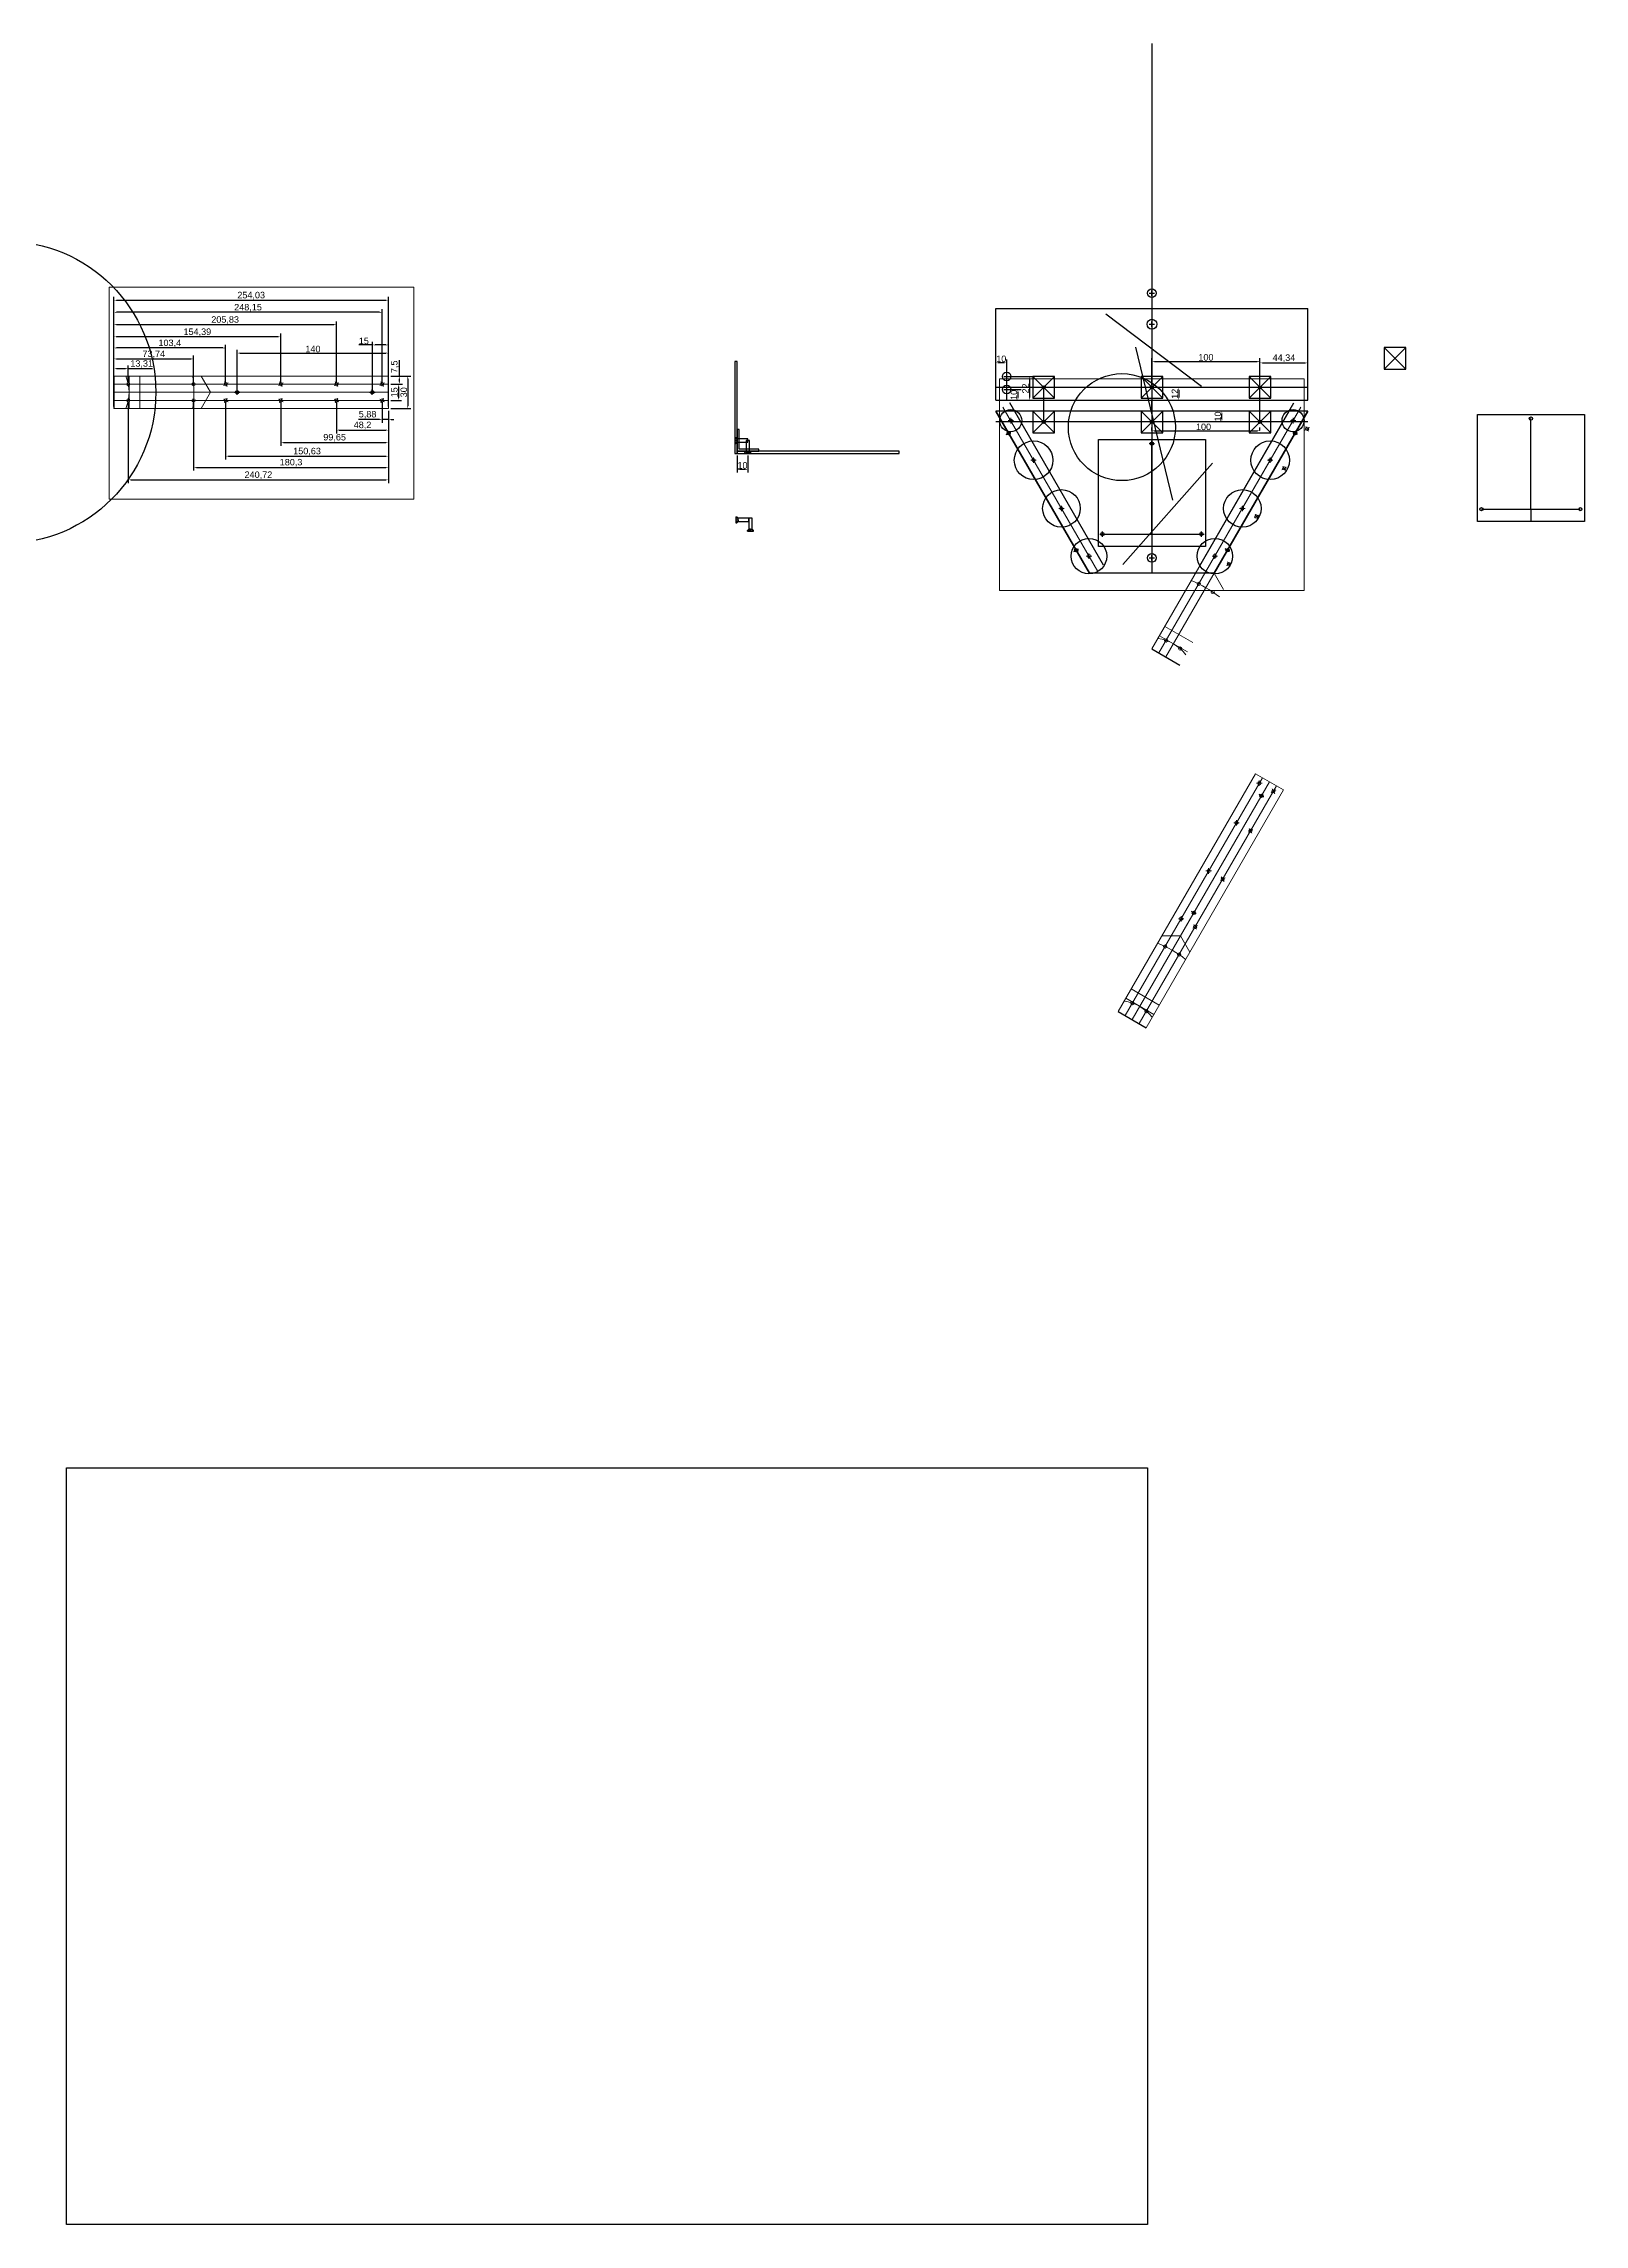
# Model space of a CAD drawing. Header units: millimetres. Extents: x 1388 to 8110, y -1425 to 5021.
# Drawn here: x 5491 to 6916, y -1223 to 794 of the extents above; entities that cross this region are included whole.
import ezdxf

# ---------------------------------------------------------------- set-up
doc = ezdxf.new("R2010")
doc.units = ezdxf.units.MM
doc.styles.get("Standard").update_dxf_attribs({"font": 'arial.ttf'})
doc.dimstyles.new('ISO-25', dxfattribs={"dimtxt": 6, "dimasz": 2.5, "dimexe": 3, "dimexo": 2, "dimtad": 1, "dimtxsty": 'Standard', "dimcen": 2.5, "dimadec": 0, "dimazin": 0, "dimtfac": 1, "dimtmove": 0, "dimatfit": 3, "dimfxl": 1, "dimarcsym": 0})

# ---------------------------------------------------------------- blocks, each defined once
blk = doc.blocks.new('*D25')
at = {"color": 0, "lineweight": -2, "transparency": 16777216}
for p, q in [((5555.7, 458.6), (5555.7, 559.8)), ((5558.2, 556.8), (5807.3, 556.8)), ((5809.8, 458.6), (5809.8, 559.8))]:
    blk.add_line(p, q, dxfattribs=at)
at = {"color": 0, "transparency": 16777216}
for points in [[(5558.2, 557.2), (5558.2, 556.4), (5555.7, 556.8)], [(5807.3, 557.2), (5807.3, 556.4), (5809.8, 556.8)]]:
    blk.add_solid(points, dxfattribs=at)
at = {"layer": 'Defpoints', "color": 0, "transparency": 16777216}
for p in [(5809.8, 556.8), (5555.7, 456.6), (5809.8, 456.6)]:
    blk.add_point(p, dxfattribs=at)
at = {"color": 0, "transparency": 16777216, "insert": (5682.7, 561), "char_height": 6, "attachment_point": 5}
blk.add_mtext('254,03', dxfattribs=at)
blk = doc.blocks.new('*D26')
at = {"color": 0, "lineweight": -2, "transparency": 16777216}
for p, q in [((5555.7, 488.6), (5555.7, 496.5)), ((5558.2, 493.5), (5566.5, 493.5)), ((5569, 481.1), (5569, 496.5)), ((5569, 493.5), (5591.3, 493.5))]:
    blk.add_line(p, q, dxfattribs=at)
at = {"color": 0, "transparency": 16777216}
for points in [[(5558.2, 493.9), (5558.2, 493.1), (5555.7, 493.5)], [(5566.5, 493.9), (5566.5, 493.1), (5569, 493.5)]]:
    blk.add_solid(points, dxfattribs=at)
at = {"layer": 'Defpoints', "color": 0, "transparency": 16777216}
for p in [(5555.7, 486.6), (5569, 493.5), (5569, 479.1)]:
    blk.add_point(p, dxfattribs=at)
at = {"color": 0, "transparency": 16777216, "insert": (5581.4, 497.7), "char_height": 6, "attachment_point": 5}
blk.add_mtext('13,31', dxfattribs=at)
blk = doc.blocks.new('*D27')
at = {"color": 0, "lineweight": -2, "transparency": 16777216}
for p, q in [((5555.7, 488.6), (5555.7, 505.5)), ((5629.5, 481.1), (5629.5, 505.5)), ((5558.2, 502.5), (5627, 502.5))]:
    blk.add_line(p, q, dxfattribs=at)
at = {"color": 0, "transparency": 16777216}
for points in [[(5558.2, 502.9), (5558.2, 502), (5555.7, 502.5)], [(5627, 502.9), (5627, 502), (5629.5, 502.5)]]:
    blk.add_solid(points, dxfattribs=at)
at = {"layer": 'Defpoints', "color": 0, "transparency": 16777216}
for p in [(5555.7, 486.6), (5629.5, 502.5), (5629.5, 479.1)]:
    blk.add_point(p, dxfattribs=at)
at = {"color": 0, "transparency": 16777216, "insert": (5592.6, 506.7), "char_height": 6, "attachment_point": 5}
blk.add_mtext('73,74', dxfattribs=at)
blk = doc.blocks.new('*D28')
at = {"color": 0, "lineweight": -2, "transparency": 16777216}
for p, q in [((5555.7, 488.6), (5555.7, 515.6)), ((5656.6, 512.6), (5558.2, 512.6)), ((5659.1, 481.1), (5659.1, 515.6))]:
    blk.add_line(p, q, dxfattribs=at)
at = {"color": 0, "transparency": 16777216}
for points in [[(5558.2, 513), (5558.2, 512.2), (5555.7, 512.6)], [(5656.6, 513), (5656.6, 512.2), (5659.1, 512.6)]]:
    blk.add_solid(points, dxfattribs=at)
at = {"layer": 'Defpoints', "color": 0, "transparency": 16777216}
for p in [(5555.7, 512.6), (5555.7, 486.6), (5659.1, 479.1)]:
    blk.add_point(p, dxfattribs=at)
at = {"color": 0, "transparency": 16777216, "insert": (5607.4, 516.8), "char_height": 6, "attachment_point": 5}
blk.add_mtext('103,4', dxfattribs=at)
blk = doc.blocks.new('*D29')
at = {"color": 0, "lineweight": -2, "transparency": 16777216}
for p, q in [((5555.7, 488.6), (5555.7, 525.9)), ((5710.1, 481.1), (5710.1, 525.9)), ((5707.6, 522.9), (5558.2, 522.9))]:
    blk.add_line(p, q, dxfattribs=at)
at = {"color": 0, "transparency": 16777216}
for points in [[(5558.2, 523.3), (5558.2, 522.5), (5555.7, 522.9)], [(5707.6, 523.3), (5707.6, 522.5), (5710.1, 522.9)]]:
    blk.add_solid(points, dxfattribs=at)
at = {"layer": 'Defpoints', "color": 0, "transparency": 16777216}
for p in [(5555.7, 522.9), (5555.7, 486.6), (5710.1, 479.1)]:
    blk.add_point(p, dxfattribs=at)
at = {"color": 0, "transparency": 16777216, "insert": (5632.9, 527.1), "char_height": 6, "attachment_point": 5}
blk.add_mtext('154,39', dxfattribs=at)
blk = doc.blocks.new('*D30')
at = {"color": 0, "lineweight": -2, "transparency": 16777216}
for p, q in [((5555.7, 488.6), (5555.7, 537.1)), ((5759.1, 534.1), (5558.2, 534.1)), ((5761.6, 481.1), (5761.6, 537.1))]:
    blk.add_line(p, q, dxfattribs=at)
at = {"color": 0, "transparency": 16777216}
for points in [[(5558.2, 534.6), (5558.2, 533.7), (5555.7, 534.1)], [(5759.1, 534.6), (5759.1, 533.7), (5761.6, 534.1)]]:
    blk.add_solid(points, dxfattribs=at)
at = {"layer": 'Defpoints', "color": 0, "transparency": 16777216}
for p in [(5555.7, 534.1), (5555.7, 486.6), (5761.6, 479.1)]:
    blk.add_point(p, dxfattribs=at)
at = {"color": 0, "transparency": 16777216, "insert": (5658.6, 538.4), "char_height": 6, "attachment_point": 5}
blk.add_mtext('205,83', dxfattribs=at)
blk = doc.blocks.new('*D31')
at = {"color": 0, "lineweight": -2, "transparency": 16777216}
for p, q in [((5555.7, 488.6), (5555.7, 548.6)), ((5801.4, 545.6), (5558.2, 545.6)), ((5803.9, 481.1), (5803.9, 548.6))]:
    blk.add_line(p, q, dxfattribs=at)
at = {"color": 0, "transparency": 16777216}
for points in [[(5558.2, 546), (5558.2, 545.2), (5555.7, 545.6)], [(5801.4, 546), (5801.4, 545.2), (5803.9, 545.6)]]:
    blk.add_solid(points, dxfattribs=at)
at = {"layer": 'Defpoints', "color": 0, "transparency": 16777216}
for p in [(5555.7, 545.6), (5555.7, 486.6), (5803.9, 479.1)]:
    blk.add_point(p, dxfattribs=at)
at = {"color": 0, "transparency": 16777216, "insert": (5679.8, 549.8), "char_height": 6, "attachment_point": 5}
blk.add_mtext('248,15', dxfattribs=at)
blk = doc.blocks.new('*D32')
at = {"color": 0, "lineweight": -2, "transparency": 16777216}
for p, q in [((5801.4, 446.5), (5782, 446.5)), ((5803.9, 462.1), (5803.9, 443.5)), ((5809.8, 446.5), (5803.9, 446.5)), ((5809.8, 454.6), (5809.8, 443.5)), ((5812.3, 446.5), (5814.8, 446.5))]:
    blk.add_line(p, q, dxfattribs=at)
at = {"color": 0, "transparency": 16777216}
for points in [[(5801.4, 447), (5801.4, 446.1), (5803.9, 446.5)], [(5812.3, 447), (5812.3, 446.1), (5809.8, 446.5)]]:
    blk.add_solid(points, dxfattribs=at)
at = {"layer": 'Defpoints', "color": 0, "transparency": 16777216}
for p in [(5803.9, 464.1), (5803.9, 446.5), (5809.8, 456.6)]:
    blk.add_point(p, dxfattribs=at)
at = {"color": 0, "transparency": 16777216, "insert": (5790.4, 450.8), "char_height": 6, "attachment_point": 5}
blk.add_mtext('5,88', dxfattribs=at)
blk = doc.blocks.new('*D33')
at = {"color": 0, "lineweight": -2, "transparency": 16777216}
for p, q in [((5761.6, 462.1), (5761.6, 433.6)), ((5809.8, 454.6), (5809.8, 433.6)), ((5764.1, 436.6), (5807.3, 436.6))]:
    blk.add_line(p, q, dxfattribs=at)
at = {"color": 0, "transparency": 16777216}
for points in [[(5764.1, 437.1), (5764.1, 436.2), (5761.6, 436.6)], [(5807.3, 437.1), (5807.3, 436.2), (5809.8, 436.6)]]:
    blk.add_solid(points, dxfattribs=at)
at = {"layer": 'Defpoints', "color": 0, "transparency": 16777216}
for p in [(5761.6, 464.1), (5809.8, 456.6), (5809.8, 436.6)]:
    blk.add_point(p, dxfattribs=at)
at = {"color": 0, "transparency": 16777216, "insert": (5785.7, 440.9), "char_height": 6, "attachment_point": 5}
blk.add_mtext('48,2', dxfattribs=at)
blk = doc.blocks.new('*D34')
at = {"color": 0, "lineweight": -2, "transparency": 16777216}
for p, q in [((5710.1, 462.1), (5710.1, 422.2)), ((5809.8, 454.6), (5809.8, 422.2)), ((5712.6, 425.2), (5807.3, 425.2))]:
    blk.add_line(p, q, dxfattribs=at)
at = {"color": 0, "transparency": 16777216}
for points in [[(5712.6, 425.7), (5712.6, 424.8), (5710.1, 425.2)], [(5807.3, 425.7), (5807.3, 424.8), (5809.8, 425.2)]]:
    blk.add_solid(points, dxfattribs=at)
at = {"layer": 'Defpoints', "color": 0, "transparency": 16777216}
for p in [(5710.1, 464.1), (5809.8, 456.6), (5809.8, 425.2)]:
    blk.add_point(p, dxfattribs=at)
at = {"color": 0, "transparency": 16777216, "insert": (5759.9, 429.5), "char_height": 6, "attachment_point": 5}
blk.add_mtext('99,65', dxfattribs=at)
blk = doc.blocks.new('*D35')
at = {"color": 0, "lineweight": -2, "transparency": 16777216}
for p, q in [((5659.1, 462.1), (5659.1, 409.5)), ((5809.8, 454.6), (5809.8, 409.5)), ((5661.6, 412.5), (5807.3, 412.5))]:
    blk.add_line(p, q, dxfattribs=at)
at = {"color": 0, "transparency": 16777216}
for points in [[(5661.6, 412.9), (5661.6, 412.1), (5659.1, 412.5)], [(5807.3, 412.9), (5807.3, 412.1), (5809.8, 412.5)]]:
    blk.add_solid(points, dxfattribs=at)
at = {"layer": 'Defpoints', "color": 0, "transparency": 16777216}
for p in [(5659.1, 464.1), (5809.8, 456.6), (5809.8, 412.5)]:
    blk.add_point(p, dxfattribs=at)
at = {"color": 0, "transparency": 16777216, "insert": (5734.4, 416.7), "char_height": 6, "attachment_point": 5}
blk.add_mtext('150,63', dxfattribs=at)
blk = doc.blocks.new('*D36')
at = {"color": 0, "lineweight": -2, "transparency": 16777216}
for p, q in [((5629.5, 462.1), (5629.5, 399.1)), ((5809.8, 454.6), (5809.8, 399.1)), ((5632, 402.1), (5807.3, 402.1))]:
    blk.add_line(p, q, dxfattribs=at)
at = {"color": 0, "transparency": 16777216}
for points in [[(5632, 402.6), (5632, 401.7), (5629.5, 402.1)], [(5807.3, 402.6), (5807.3, 401.7), (5809.8, 402.1)]]:
    blk.add_solid(points, dxfattribs=at)
at = {"layer": 'Defpoints', "color": 0, "transparency": 16777216}
for p in [(5629.5, 464.1), (5809.8, 456.6), (5809.8, 402.1)]:
    blk.add_point(p, dxfattribs=at)
at = {"color": 0, "transparency": 16777216, "insert": (5719.6, 406.4), "char_height": 6, "attachment_point": 5}
blk.add_mtext('180,3', dxfattribs=at)
blk = doc.blocks.new('*D37')
at = {"color": 0, "lineweight": -2, "transparency": 16777216}
for p, q in [((5569, 462.1), (5569, 387.6)), ((5809.8, 454.6), (5809.8, 387.6)), ((5571.5, 390.6), (5807.3, 390.6))]:
    blk.add_line(p, q, dxfattribs=at)
at = {"color": 0, "transparency": 16777216}
for points in [[(5571.5, 391), (5571.5, 390.2), (5569, 390.6)], [(5807.3, 391), (5807.3, 390.2), (5809.8, 390.6)]]:
    blk.add_solid(points, dxfattribs=at)
at = {"layer": 'Defpoints', "color": 0, "transparency": 16777216}
for p in [(5569, 464.1), (5809.8, 456.6), (5809.8, 390.6)]:
    blk.add_point(p, dxfattribs=at)
at = {"color": 0, "transparency": 16777216, "insert": (5689.4, 394.8), "char_height": 6, "attachment_point": 5}
blk.add_mtext('240,72', dxfattribs=at)
blk = doc.blocks.new('*D38')
at = {"color": 0, "lineweight": -2, "transparency": 16777216}
for p, q in [((5811.8, 486.6), (5830.5, 486.6)), ((5827.5, 484.1), (5827.5, 459.1)), ((5811.8, 456.6), (5830.5, 456.6))]:
    blk.add_line(p, q, dxfattribs=at)
at = {"color": 0, "transparency": 16777216}
for points in [[(5827.1, 484.1), (5828, 484.1), (5827.5, 486.6)], [(5827.1, 459.1), (5828, 459.1), (5827.5, 456.6)]]:
    blk.add_solid(points, dxfattribs=at)
at = {"layer": 'Defpoints', "color": 0, "transparency": 16777216}
for p in [(5809.8, 486.6), (5809.8, 456.6), (5827.5, 456.6)]:
    blk.add_point(p, dxfattribs=at)
at = {"color": 0, "transparency": 16777216, "insert": (5823.9, 471.6), "char_height": 6, "attachment_point": 5, "rotation": 90}
blk.add_mtext('30', dxfattribs=at)
blk = doc.blocks.new('*D39')
at = {"color": 0, "lineweight": -2, "transparency": 16777216}
for p, q in [((5811.8, 479.1), (5821.9, 479.1)), ((5811.8, 464.1), (5821.9, 464.1)), ((5818.9, 476.6), (5818.9, 466.6))]:
    blk.add_line(p, q, dxfattribs=at)
at = {"color": 0, "transparency": 16777216}
for points in [[(5818.5, 476.6), (5819.3, 476.6), (5818.9, 479.1)], [(5818.5, 466.6), (5819.3, 466.6), (5818.9, 464.1)]]:
    blk.add_solid(points, dxfattribs=at)
at = {"layer": 'Defpoints', "color": 0, "transparency": 16777216}
for p in [(5809.8, 479.1), (5809.8, 464.1), (5818.9, 464.1)]:
    blk.add_point(p, dxfattribs=at)
at = {"color": 0, "transparency": 16777216, "insert": (5815.2, 471.6), "char_height": 6, "attachment_point": 5, "rotation": 90}
blk.add_mtext('15', dxfattribs=at)
blk = doc.blocks.new('*D40')
at = {"color": 0, "lineweight": -2, "transparency": 16777216}
for p, q in [((5811.8, 486.6), (5822.8, 486.6)), ((5819.8, 486.6), (5819.8, 501.3)), ((5811.8, 479.1), (5822.8, 479.1)), ((5819.8, 481.6), (5819.8, 484.1))]:
    blk.add_line(p, q, dxfattribs=at)
at = {"color": 0, "transparency": 16777216}
for points in [[(5819.4, 484.1), (5820.2, 484.1), (5819.8, 486.6)], [(5819.4, 481.6), (5820.2, 481.6), (5819.8, 479.1)]]:
    blk.add_solid(points, dxfattribs=at)
at = {"layer": 'Defpoints', "color": 0, "transparency": 16777216}
for p in [(5809.8, 486.6), (5819.8, 486.6), (5809.8, 479.1)]:
    blk.add_point(p, dxfattribs=at)
at = {"color": 0, "transparency": 16777216, "insert": (5815.6, 495.2), "char_height": 6, "attachment_point": 5, "rotation": 90}
blk.add_mtext('7,5', dxfattribs=at)
blk = doc.blocks.new('*D41')
at = {"color": 0, "lineweight": -2, "transparency": 16777216}
for p, q in [((6132.2, 413.1), (6132.2, 397.3)), ((6142.2, 413.1), (6142.2, 397.3)), ((6139.7, 400.3), (6134.7, 400.3))]:
    blk.add_line(p, q, dxfattribs=at)
at = {"color": 0, "transparency": 16777216}
for points in [[(6134.7, 400.8), (6134.7, 399.9), (6132.2, 400.3)], [(6139.7, 400.8), (6139.7, 399.9), (6142.2, 400.3)]]:
    blk.add_solid(points, dxfattribs=at)
at = {"layer": 'Defpoints', "color": 0, "transparency": 16777216}
for p in [(6132.2, 415.1), (6142.2, 415.1), (6132.2, 400.3)]:
    blk.add_point(p, dxfattribs=at)
at = {"color": 0, "transparency": 16777216, "insert": (6137.2, 404), "char_height": 6, "attachment_point": 5}
blk.add_mtext('10', dxfattribs=at)
blk = doc.blocks.new('*D42')
at = {"color": 0, "lineweight": -2, "transparency": 16777216}
for p, q in [((6515.9, 436.2), (6515.9, 439)), ((6518.4, 436), (6613.4, 436)), ((6615.9, 436.2), (6615.9, 439))]:
    blk.add_line(p, q, dxfattribs=at)
at = {"color": 0, "transparency": 16777216}
for points in [[(6518.4, 436.4), (6518.4, 435.5), (6515.9, 436)], [(6613.4, 436.4), (6613.4, 435.5), (6615.9, 436)]]:
    blk.add_solid(points, dxfattribs=at)
at = {"layer": 'Defpoints', "color": 0, "transparency": 16777216}
for p in [(6515.9, 434.2), (6615.9, 436), (6615.9, 434.2)]:
    blk.add_point(p, dxfattribs=at)
at = {"color": 0, "transparency": 16777216, "insert": (6563.7, 439.6), "char_height": 6, "attachment_point": 5}
blk.add_mtext('100', dxfattribs=at)
blk = doc.blocks.new('*D43')
at = {"color": 0, "lineweight": -2, "transparency": 16777216}
for p, q in [((6578.7, 454.2), (6577.7, 454.2)), ((6578.7, 444.2), (6577.7, 444.2)), ((6580.7, 446.7), (6580.7, 451.7))]:
    blk.add_line(p, q, dxfattribs=at)
at = {"color": 0, "transparency": 16777216}
for points in [[(6580.3, 451.7), (6581.1, 451.7), (6580.7, 454.2)], [(6580.3, 446.7), (6581.1, 446.7), (6580.7, 444.2)]]:
    blk.add_solid(points, dxfattribs=at)
at = {"layer": 'Defpoints', "color": 0, "transparency": 16777216}
for p in [(6580.7, 454.2), (6580.7, 454.2), (6580.7, 444.2)]:
    blk.add_point(p, dxfattribs=at)
at = {"color": 0, "transparency": 16777216, "insert": (6577, 449.2), "char_height": 6, "attachment_point": 5, "rotation": 90}
blk.add_mtext('10', dxfattribs=at)
blk = doc.blocks.new('*D45')
at = {"color": 0, "lineweight": -2, "transparency": 16777216}
for p, q in [((5794.8, 515.4), (5782.3, 515.4)), ((5794.8, 473.6), (5794.8, 518.4)), ((5807.3, 515.4), (5797.3, 515.4)), ((5809.8, 473.6), (5809.8, 518.4))]:
    blk.add_line(p, q, dxfattribs=at)
at = {"color": 0, "transparency": 16777216}
for points in [[(5797.3, 515.8), (5797.3, 515), (5794.8, 515.4)], [(5807.3, 515.8), (5807.3, 515), (5809.8, 515.4)]]:
    blk.add_solid(points, dxfattribs=at)
at = {"layer": 'Defpoints', "color": 0, "transparency": 16777216}
for p in [(5809.8, 515.4), (5794.8, 471.6), (5809.8, 471.6)]:
    blk.add_point(p, dxfattribs=at)
at = {"color": 0, "transparency": 16777216, "insert": (5786.9, 519.1), "char_height": 6, "attachment_point": 5}
blk.add_mtext('15', dxfattribs=at)
blk = doc.blocks.new('*D46')
at = {"color": 0, "lineweight": -2, "transparency": 16777216}
for p, q in [((5669.8, 473.6), (5669.8, 510.9)), ((5672.3, 507.9), (5807.3, 507.9)), ((5809.8, 473.6), (5809.8, 510.9))]:
    blk.add_line(p, q, dxfattribs=at)
at = {"color": 0, "transparency": 16777216}
for points in [[(5672.3, 508.3), (5672.3, 507.5), (5669.8, 507.9)], [(5807.3, 508.3), (5807.3, 507.5), (5809.8, 507.9)]]:
    blk.add_solid(points, dxfattribs=at)
at = {"layer": 'Defpoints', "color": 0, "transparency": 16777216}
for p in [(5809.8, 507.9), (5669.8, 471.6), (5809.8, 471.6)]:
    blk.add_point(p, dxfattribs=at)
at = {"color": 0, "transparency": 16777216, "insert": (5739.8, 511.6), "char_height": 6, "attachment_point": 5}
blk.add_mtext('140', dxfattribs=at)
blk = doc.blocks.new('*D47')
at = {"color": 0, "lineweight": -2, "transparency": 16777216}
for p, q in [((6540.8, 473.7), (6540.8, 466.7)), ((6541.1, 476.2), (6543.8, 476.2)), ((6541.1, 464.2), (6543.8, 464.2))]:
    blk.add_line(p, q, dxfattribs=at)
at = {"color": 0, "transparency": 16777216}
for points in [[(6540.4, 473.7), (6541.2, 473.7), (6540.8, 476.2)], [(6540.4, 466.7), (6541.2, 466.7), (6540.8, 464.2)]]:
    blk.add_solid(points, dxfattribs=at)
at = {"layer": 'Defpoints', "color": 0, "transparency": 16777216}
for p in [(6539.1, 476.2), (6539.1, 464.2), (6540.8, 464.2)]:
    blk.add_point(p, dxfattribs=at)
at = {"color": 0, "transparency": 16777216, "insert": (6537.2, 470.2), "char_height": 6, "attachment_point": 5, "rotation": 90}
blk.add_mtext('12', dxfattribs=at)
blk = doc.blocks.new('*D48')
at = {"color": 0, "lineweight": -2, "transparency": 16777216}
for p, q in [((6615.9, 478.2), (6615.9, 501.8)), ((6618.4, 498.8), (6657.8, 498.8)), ((6660.3, 478.2), (6660.3, 501.8))]:
    blk.add_line(p, q, dxfattribs=at)
at = {"color": 0, "transparency": 16777216}
for points in [[(6618.4, 499.2), (6618.4, 498.4), (6615.9, 498.8)], [(6657.8, 499.2), (6657.8, 498.4), (6660.3, 498.8)]]:
    blk.add_solid(points, dxfattribs=at)
at = {"layer": 'Defpoints', "color": 0, "transparency": 16777216}
for p in [(6660.3, 498.8), (6615.9, 476.2), (6660.3, 476.2)]:
    blk.add_point(p, dxfattribs=at)
at = {"color": 0, "transparency": 16777216, "insert": (6638.1, 503.1), "char_height": 6, "attachment_point": 5}
blk.add_mtext('44,34', dxfattribs=at)
blk = doc.blocks.new('*D49')
at = {"color": 0, "lineweight": -2, "transparency": 16777216}
for p, q in [((6515.9, 478.2), (6515.9, 503.2)), ((6518.4, 500.2), (6613.4, 500.2)), ((6615.9, 478.2), (6615.9, 503.2))]:
    blk.add_line(p, q, dxfattribs=at)
at = {"color": 0, "transparency": 16777216}
for points in [[(6518.4, 500.7), (6518.4, 499.8), (6515.9, 500.2)], [(6613.4, 500.7), (6613.4, 499.8), (6615.9, 500.2)]]:
    blk.add_solid(points, dxfattribs=at)
at = {"layer": 'Defpoints', "color": 0, "transparency": 16777216}
for p in [(6615.9, 500.2), (6515.9, 476.2), (6615.9, 476.2)]:
    blk.add_point(p, dxfattribs=at)
at = {"color": 0, "transparency": 16777216, "insert": (6565.9, 503.9), "char_height": 6, "attachment_point": 5}
blk.add_mtext('100', dxfattribs=at)
blk = doc.blocks.new('*D50')
at = {"color": 0, "lineweight": -2, "transparency": 16777216}
for p, q in [((6371.6, 476.2), (6371.6, 501.9)), ((6379.1, 498.9), (6374.1, 498.9)), ((6381.6, 476.2), (6381.6, 501.9))]:
    blk.add_line(p, q, dxfattribs=at)
at = {"color": 0, "transparency": 16777216}
for points in [[(6374.1, 499.3), (6374.1, 498.4), (6371.6, 498.9)], [(6379.1, 499.3), (6379.1, 498.4), (6381.6, 498.9)]]:
    blk.add_solid(points, dxfattribs=at)
at = {"layer": 'Defpoints', "color": 0, "transparency": 16777216}
for p in [(6371.6, 498.9), (6371.6, 474.2), (6381.6, 474.2)]:
    blk.add_point(p, dxfattribs=at)
at = {"color": 0, "transparency": 16777216, "insert": (6376.6, 502.5), "char_height": 6, "attachment_point": 5}
blk.add_mtext('10', dxfattribs=at)
blk = doc.blocks.new('*D51')
at = {"color": 0, "lineweight": -2, "transparency": 16777216}
for p, q in [((6383.6, 474.2), (6395, 474.2)), ((6383.6, 464.2), (6395, 464.2)), ((6392, 471.7), (6392, 466.7))]:
    blk.add_line(p, q, dxfattribs=at)
at = {"color": 0, "transparency": 16777216}
for points in [[(6391.6, 471.7), (6392.4, 471.7), (6392, 474.2)], [(6391.6, 466.7), (6392.4, 466.7), (6392, 464.2)]]:
    blk.add_solid(points, dxfattribs=at)
at = {"layer": 'Defpoints', "color": 0, "transparency": 16777216}
for p in [(6381.6, 474.2), (6381.6, 464.2), (6392, 464.2)]:
    blk.add_point(p, dxfattribs=at)
at = {"color": 0, "transparency": 16777216, "insert": (6388.3, 469.2), "char_height": 6, "attachment_point": 5, "rotation": 90}
blk.add_mtext('10', dxfattribs=at)
blk = doc.blocks.new('*D52')
at = {"color": 0, "lineweight": -2, "transparency": 16777216}
for p, q in [((6383.6, 486.2), (6405.6, 486.2)), ((6383.6, 464.2), (6405.6, 464.2)), ((6402.6, 483.7), (6402.6, 466.7))]:
    blk.add_line(p, q, dxfattribs=at)
at = {"color": 0, "transparency": 16777216}
for points in [[(6402.2, 483.7), (6403, 483.7), (6402.6, 486.2)], [(6402.2, 466.7), (6403, 466.7), (6402.6, 464.2)]]:
    blk.add_solid(points, dxfattribs=at)
at = {"layer": 'Defpoints', "color": 0, "transparency": 16777216}
for p in [(6381.6, 486.2), (6381.6, 464.2), (6402.6, 464.2)]:
    blk.add_point(p, dxfattribs=at)
at = {"color": 0, "transparency": 16777216, "insert": (6399, 475.2), "char_height": 6, "attachment_point": 5, "rotation": 90}
blk.add_mtext('22', dxfattribs=at)

msp = doc.modelspace()

# ---------------------------------------------------------------- linework, layer by layer
for p, q in [((6515.938, 794.204), (6515.938, 549.204)), ((6371.601, 464.204), (6371.601, 549.204)), ((6371.601, 549.204), (6660.276, 549.204)), ((6515.938, 549.204), (6515.938, 304.204)), ((6660.276, 464.204), (6660.276, 549.204)), ((6750.901, 513.039), (6730.901, 513.039)), ((6730.901, 513.039), (6730.901, 493.039)), ((6730.901, 493.039), (6750.901, 513.039)), ((6730.901, 513.039), (6750.901, 493.039)), ((6750.901, 493.039), (6750.901, 513.039)), ((5555.718, 486.621), (5555.718, 456.621)), ((6132.228, 500.073), (6130.228, 500.073)), ((6130.228, 500.073), (6130.228, 415.073)), ((6132.228, 415.073), (6132.228, 500.073)), ((6379.101, 486.204), (6384.101, 486.204)), ((6381.601, 483.704), (6381.601, 488.704)), ((6425.938, 486.204), (6405.938, 486.204)), ((6405.938, 486.204), (6405.938, 466.204)), ((6405.938, 466.204), (6425.938, 486.204)), ((6405.938, 486.204), (6425.938, 466.204)), ((6425.938, 466.204), (6425.938, 486.204)), ((6525.938, 486.204), (6505.938, 486.204)), ((6505.938, 486.204), (6505.938, 466.204)), ((6505.938, 466.204), (6525.938, 486.204)), ((6505.938, 486.204), (6525.938, 466.204)), ((6525.938, 466.204), (6525.938, 486.204)), ((6625.938, 486.204), (6605.938, 486.204)), ((6605.938, 486.204), (6605.938, 466.204)), ((6605.938, 466.204), (6625.938, 486.204)), ((6605.938, 486.204), (6625.938, 466.204)), ((6625.938, 466.204), (6625.938, 486.204)), ((6730.901, 493.039), (6750.901, 493.039)), ((5667.252, 471.621), (5672.252, 471.621)), ((5669.752, 469.121), (5669.752, 474.121)), ((5792.252, 471.621), (5797.252, 471.621)), ((5794.752, 469.121), (5794.752, 474.121)), ((6371.601, 476.204), (6660.276, 476.204)), ((6371.601, 464.204), (6660.276, 464.204)), ((6379.101, 474.204), (6384.101, 474.204)), ((6381.601, 471.704), (6381.601, 476.704)), ((6381.601, 464.204), (6381.601, 474.204)), ((6405.938, 466.204), (6425.938, 466.204)), ((6415.938, 444.204), (6415.938, 476.204)), ((6505.938, 466.204), (6525.938, 466.204)), ((6515.938, 454.204), (6515.938, 464.204)), ((6605.938, 466.204), (6625.938, 466.204)), ((6615.938, 444.204), (6615.938, 476.204)), ((6458.203, 304.204), (6371.601, 454.204)), ((6371.601, 454.204), (6458.203, 304.204)), ((6471.194, 311.704), (6384.591, 461.704)), ((6425.938, 454.204), (6405.938, 454.204)), ((6405.938, 454.204), (6405.938, 434.204)), ((6405.938, 434.204), (6425.938, 454.204)), ((6405.938, 454.204), (6425.938, 434.204)), ((6425.938, 434.204), (6425.938, 454.204)), ((6525.938, 454.204), (6505.938, 454.204)), ((6505.938, 454.204), (6505.938, 434.204)), ((6505.938, 434.204), (6525.938, 454.204)), ((6505.938, 454.204), (6525.938, 434.204)), ((6515.938, 454.204), (6515.938, 424.204)), ((6525.938, 434.204), (6525.938, 454.204)), ((6560.683, 311.704), (6647.285, 461.704)), ((6573.673, 304.204), (6660.276, 454.204)), ((6573.673, 304.204), (6660.276, 454.204)), ((6660.276, 454.204), (6573.673, 304.204)), ((6625.938, 454.204), (6605.938, 454.204)), ((6605.938, 454.204), (6605.938, 434.204)), ((6605.938, 434.204), (6625.938, 454.204)), ((6605.938, 454.204), (6625.938, 434.204)), ((6625.938, 434.204), (6625.938, 454.204)), ((6817.022, 351.957), (6817.022, 450.957)), ((6817.022, 450.957), (6916.022, 450.957)), ((6866.522, 363.457), (6866.522, 447.257)), ((6916.022, 450.957), (6916.022, 351.957)), ((6130.228, 429.823), (6130.228, 424.323)), ((6130.228, 429.823), (6130.978, 429.823)), ((6142.228, 428.573), (6130.228, 428.573)), ((6130.228, 428.573), (6130.228, 425.573)), ((6132.228, 427.073), (6130.228, 427.073)), ((6130.228, 427.073), (6132.228, 427.073)), ((6130.228, 425.573), (6142.228, 425.573)), ((6130.228, 424.323), (6130.978, 424.323)), ((6132.228, 428.573), (6130.978, 429.823)), ((6132.228, 425.573), (6130.978, 424.323)), ((6134.228, 437.073), (6132.228, 437.073)), ((6132.228, 437.073), (6132.228, 417.073)), ((6132.228, 427.073), (6132.228, 428.573)), ((6132.228, 427.073), (6132.228, 425.573)), ((6134.228, 419.073), (6134.228, 437.073)), ((6140.728, 427.073), (6140.728, 415.073)), ((6143.728, 427.073), (6140.728, 427.073)), ((6142.228, 425.573), (6142.228, 428.573)), ((6143.728, 415.073), (6143.728, 427.073)), ((6381.266, 432.463), (6385.596, 434.963)), ((6384.681, 431.548), (6382.181, 435.878)), ((6405.938, 434.204), (6425.938, 434.204)), ((6466.438, 328.904), (6466.438, 427.904)), ((6466.438, 427.904), (6565.438, 427.904)), ((6505.938, 434.204), (6525.938, 434.204)), ((6513.438, 424.204), (6518.438, 424.204)), ((6515.938, 421.704), (6515.938, 426.704)), ((6515.938, 340.404), (6515.938, 424.204)), ((6565.438, 427.904), (6565.438, 328.904)), ((6605.938, 434.204), (6625.938, 434.204)), ((6650.611, 432.463), (6646.281, 434.963)), ((6647.196, 431.548), (6649.696, 435.878)), ((6130.228, 415.073), (6132.228, 415.073)), ((6282.228, 417.073), (6132.228, 417.073)), ((6132.228, 417.073), (6132.228, 415.073)), ((6132.228, 417.073), (6152.228, 417.073)), ((6132.228, 415.073), (6282.228, 415.073)), ((6152.228, 419.073), (6134.228, 419.073)), ((6140.728, 417.073), (6139.478, 415.823)), ((6139.478, 415.073), (6139.478, 415.823)), ((6139.478, 415.073), (6144.978, 415.073)), ((6142.228, 417.073), (6140.728, 417.073)), ((6140.728, 415.073), (6143.728, 415.073)), ((6142.228, 417.073), (6142.228, 415.073)), ((6142.228, 415.073), (6142.228, 417.073)), ((6142.228, 417.073), (6143.728, 417.073)), ((6143.728, 417.073), (6144.978, 415.823)), ((6144.978, 415.073), (6144.978, 415.823)), ((6152.228, 417.073), (6152.228, 419.073)), ((6282.228, 415.073), (6282.228, 417.073)), ((6820.772, 363.457), (6912.272, 363.457)), ((6866.522, 363.457), (6866.522, 351.957)), ((6131.166, 356.247), (6131.166, 350.747)), ((6131.166, 356.247), (6131.916, 356.247)), ((6143.166, 354.997), (6131.166, 354.997)), ((6131.166, 354.997), (6131.166, 351.997)), ((6131.166, 353.497), (6133.166, 353.497)), ((6131.166, 351.997), (6143.166, 351.997)), ((6131.166, 350.747), (6131.916, 350.747)), ((6133.166, 354.997), (6131.916, 356.247)), ((6133.166, 351.997), (6131.916, 350.747)), ((6133.166, 353.497), (6133.166, 354.997)), ((6133.166, 353.497), (6133.166, 351.997)), ((6143.166, 344.997), (6141.916, 343.747)), ((6141.916, 342.997), (6141.916, 343.747)), ((6143.166, 354.997), (6143.166, 342.997)), ((6146.166, 354.997), (6143.166, 354.997)), ((6143.166, 351.997), (6143.166, 354.997)), ((6144.666, 344.997), (6143.166, 344.997)), ((6144.666, 342.997), (6144.666, 344.997)), ((6144.666, 344.997), (6146.166, 344.997)), ((6146.166, 342.997), (6146.166, 354.997)), ((6146.166, 344.997), (6147.416, 343.747)), ((6147.416, 342.997), (6147.416, 343.747)), ((6916.022, 351.957), (6817.022, 351.957)), ((6141.916, 342.997), (6147.416, 342.997)), ((6143.166, 342.997), (6146.166, 342.997)), ((6443.766, 324.21), (6448.096, 326.71)), ((6447.181, 323.295), (6444.681, 327.625)), ((6565.438, 328.904), (6466.438, 328.904)), ((6467.688, 340.404), (6472.688, 340.404)), ((6470.188, 337.904), (6470.188, 342.904)), ((6470.188, 340.404), (6561.688, 340.404)), ((6515.938, 340.404), (6515.938, 328.904)), ((6559.188, 340.404), (6564.188, 340.404)), ((6561.688, 337.904), (6561.688, 342.904)), ((6588.111, 324.21), (6583.781, 326.71)), ((6584.696, 323.295), (6587.196, 327.625)), ((6515.938, 234.204), (6541.919, 219.204)), ((6619.419, 97.006), (6615.089, 99.506)), ((6616.004, 96.091), (6618.504, 100.421)), ((6556.919, -11.247), (6552.589, -8.747)), ((6553.504, -12.163), (6556.004, -7.832)), ((6484.746, -101.254), (6510.727, -116.254)), ((5511.894, -523.472), (6511.894, -523.472)), ((5511.894, -1223.472), (5511.894, -523.472)), ((6511.894, -523.472), (6511.894, -1223.472)), ((6511.894, -1223.472), (5511.894, -1223.472))]:
    msp.add_line(p, q)
at = {"color": 5}
for p, q in [((6515.938, 560.863), (6515.938, 565.863)), ((6513.438, 563.363), (6518.438, 563.363)), ((6473.289, 544.238), (6561.925, 477.191)), ((6513.438, 534.587), (6518.438, 534.587)), ((6515.938, 532.087), (6515.938, 537.087)), ((6500.635, 513.403), (6535.126, 371.847)), ((6489.147, 312.378), (6572.145, 406.183)), ((6513.438, 318.363), (6518.438, 318.363)), ((6515.938, 315.863), (6515.938, 320.863))]:
    msp.add_line(p, q, dxfattribs=at)
at = {"lineweight": 9}
for p, q in [((5555.718, 486.621), (5809.752, 486.621)), ((5809.752, 486.621), (5809.752, 456.621)), ((5555.718, 479.121), (5809.752, 479.121)), ((5555.718, 471.621), (5809.752, 471.621)), ((5555.718, 464.121), (5809.752, 464.121)), ((5645.207, 471.621), (5809.752, 471.621)), ((5656.958, 477.871), (5661.288, 480.371)), ((5656.958, 465.371), (5661.288, 462.871)), ((5660.373, 476.956), (5657.873, 481.286)), ((5660.373, 466.286), (5657.873, 461.956)), ((5707.939, 477.871), (5712.269, 480.371)), ((5707.939, 465.371), (5712.269, 462.871)), ((5711.354, 476.956), (5708.854, 481.286)), ((5711.354, 466.286), (5708.854, 461.956)), ((5759.385, 477.871), (5763.715, 480.371)), ((5759.385, 465.371), (5763.715, 462.871)), ((5762.8, 476.956), (5760.3, 481.286)), ((5762.8, 466.286), (5760.3, 461.956)), ((5801.706, 477.871), (5806.036, 480.371)), ((5801.706, 465.371), (5806.036, 462.871)), ((5805.121, 476.956), (5802.621, 481.286)), ((5805.121, 466.286), (5802.621, 461.956)), ((5555.718, 456.621), (5809.752, 456.621)), ((6515.938, 234.204), (6642.955, 454.204)), ((6522.433, 230.454), (6649.45, 450.454)), ((6528.929, 226.704), (6655.946, 446.704)), ((6573.673, 304.204), (6655.946, 446.704)), ((6649.01, 445.36), (6644.01, 445.36)), ((6646.51, 442.86), (6646.51, 447.86)), ((6657.335, 436.61), (6661.665, 439.11)), ((6658.25, 440.025), (6660.75, 435.695)), ((6627.85, 408.71), (6622.85, 408.71)), ((6625.35, 406.21), (6625.35, 411.21)), ((6636.175, 399.96), (6640.505, 402.46)), ((6637.09, 403.375), (6639.59, 399.045)), ((6602.126, 364.156), (6597.126, 364.156)), ((6599.626, 361.656), (6599.626, 366.656)), ((6610.452, 355.406), (6614.782, 357.906)), ((6611.367, 358.821), (6613.867, 354.491)), ((6576.636, 320.005), (6571.636, 320.005)), ((6574.136, 317.505), (6574.136, 322.505)), ((6584.961, 311.255), (6589.291, 313.755)), ((6585.876, 314.67), (6588.376, 310.34)), ((6484.746, -101.254), (6611.764, 118.746)), ((6491.242, -105.004), (6618.259, 114.996)), ((6497.737, -108.754), (6624.754, 111.246)), ((6504.232, -112.504), (6631.249, 107.496)), ((6510.727, -116.254), (6637.744, 103.746)), ((6542.481, -31.254), (6624.754, 111.246)), ((6611.764, 118.746), (6637.744, 103.746)), ((6617.818, 109.903), (6612.818, 109.903)), ((6615.318, 107.403), (6615.318, 112.403)), ((6626.143, 101.153), (6630.474, 103.653)), ((6627.058, 104.568), (6629.558, 100.238)), ((6596.658, 73.252), (6591.658, 73.252)), ((6594.158, 70.752), (6594.158, 75.752)), ((6604.983, 64.502), (6609.313, 67.002)), ((6605.898, 67.917), (6608.398, 63.587)), ((6570.934, 28.698), (6565.934, 28.698)), ((6568.434, 26.198), (6568.434, 31.198)), ((6579.26, 19.948), (6583.59, 22.448)), ((6580.175, 23.363), (6582.675, 19.033)), ((6545.444, -15.453), (6540.444, -15.453)), ((6542.944, -17.953), (6542.944, -12.953)), ((6553.769, -24.203), (6558.1, -21.703)), ((6554.684, -20.788), (6557.184, -25.118))]:
    msp.add_line(p, q, dxfattribs=at)
at = {"color": 41, "lineweight": 9, "true_color": 0xf4ee51}
for p, q in [((5569.737, 486.621), (5569.737, 456.621)), ((5579.737, 456.621), (5579.737, 486.621)), ((6522.948, 246.345), (6548.929, 231.345)), ((6553.929, 240.005), (6527.948, 255.005)), ((6522.737, -95.453), (6496.756, -80.453)), ((6491.756, -89.113), (6517.737, -104.113))]:
    msp.add_line(p, q, dxfattribs=at)
at = {"lineweight": 5}
for p, q in [((6465.938, 305.806), (6378.096, 457.954)), ((6382.867, 445.36), (6387.867, 445.36)), ((6385.367, 442.86), (6385.367, 447.86)), ((6565.938, 305.806), (6653.781, 457.954)), ((6649.01, 445.36), (6644.01, 445.36)), ((6646.51, 442.86), (6646.51, 447.86)), ((6404.027, 408.71), (6409.027, 408.71)), ((6406.527, 406.21), (6406.527, 411.21)), ((6627.85, 408.71), (6622.85, 408.71)), ((6625.35, 406.21), (6625.35, 411.21)), ((6429.75, 364.156), (6434.75, 364.156)), ((6432.25, 361.656), (6432.25, 366.656)), ((6602.126, 364.156), (6597.126, 364.156)), ((6599.626, 361.656), (6599.626, 366.656)), ((6455.241, 320.005), (6460.241, 320.005)), ((6457.741, 317.505), (6457.741, 322.505)), ((6576.636, 320.005), (6571.636, 320.005)), ((6574.136, 317.505), (6574.136, 322.505))]:
    msp.add_line(p, q, dxfattribs=at)
at = {"color": 1, "lineweight": 5}
for points in [[(5551.19, 568.854), (5551.19, 372.854), (5833.19, 372.854), (5833.19, 568.854)], [(6374.938, 484.204), (6374.938, 288.204), (6656.938, 288.204), (6656.938, 484.204)]]:
    msp.add_lwpolyline(points, close=True, dxfattribs=at)
at = {"lineweight": 9}
for points in [[(5636.547, 456.621), (5645.207, 471.621), (5636.547, 486.621)], [(6582.333, 289.204), (6573.673, 304.204), (6556.353, 304.204)], [(6551.142, -46.254), (6542.481, -31.254), (6525.161, -31.254)]]:
    msp.add_lwpolyline(points, dxfattribs=at)
for points in [[(6660.276, 454.204), (6371.601, 454.204)], [(6660.276, 444.204), (6371.601, 444.204)], [(6573.673, 304.204), (6458.203, 304.204)]]:
    msp.add_lwpolyline(points)
for centre, radius in [((5454.505, 471.621), 140), ((6381.601, 486.204), 4), ((5669.752, 471.621), 1.5), ((5794.752, 471.621), 1.5), ((6381.601, 474.204), 4), ((6415.938, 476.204), 1.5), ((6515.938, 476.204), 1.5), ((6615.938, 476.204), 1.5), ((6385.367, 445.36), 10.211), ((6415.938, 444.204), 1.5), ((6515.938, 444.204), 1.5), ((6615.938, 444.204), 1.5), ((6646.51, 445.36), 10.211), ((6866.522, 447.257), 1.5), ((6383.431, 433.713), 1.5), ((6406.527, 408.71), 17.891), ((6515.938, 424.204), 1.5), ((6625.35, 408.71), 17.891), ((6648.446, 433.713), 1.5), ((6432.25, 364.156), 17.376), ((6599.626, 364.156), 17.376), ((6820.772, 363.457), 1.5), ((6912.272, 363.457), 1.5), ((6457.741, 320.005), 16.395), ((6445.931, 325.46), 1.5), ((6470.188, 340.404), 1.5), ((6574.136, 320.005), 16.395), ((6561.688, 340.404), 1.5), ((6585.946, 325.46), 1.5), ((6617.254, 98.256), 1.5), ((6554.754, -9.997), 1.5)]:
    msp.add_circle(centre, radius)
at = {"color": 5}
for centre, radius in [((6515.938, 563.363), 4.064), ((6515.938, 534.587), 4.521), ((6488.188, 439.38), 49.508), ((6515.938, 318.363), 4.064)]:
    msp.add_circle(centre, radius, dxfattribs=at)
at = {"lineweight": 9}
for centre in [(5569.028, 479.121), (5569.028, 464.121), (5629.456, 479.121), (5629.456, 464.121), (5659.123, 479.121), (5659.123, 464.121), (5710.104, 479.121), (5710.104, 464.121), (5761.55, 479.121), (5761.55, 464.121), (5803.871, 479.121), (5803.871, 464.121), (6646.51, 445.36), (6659.5, 437.86), (6625.35, 408.71), (6638.34, 401.21), (6599.626, 364.156), (6612.617, 356.656), (6574.136, 320.005), (6587.126, 312.505), (6559.302, 294.312), (6572.293, 286.812), (6529.088, 241.98), (6542.079, 234.48), (6615.318, 109.903), (6628.308, 102.403), (6594.158, 73.252), (6607.148, 65.752), (6568.434, 28.698), (6581.425, 21.198), (6542.944, -15.453), (6528.11, -41.145), (6555.934, -22.953), (6541.101, -48.645), (6497.897, -93.477), (6510.887, -100.977)]:
    msp.add_circle(centre, 1.5, dxfattribs=at)
at = {"lineweight": 5}
for centre in [(6385.367, 445.36), (6646.51, 445.36), (6406.527, 408.71), (6625.35, 408.71), (6432.25, 364.156), (6599.626, 364.156), (6457.741, 320.005), (6574.136, 320.005)]:
    msp.add_circle(centre, 1.5, dxfattribs=at)
at = {"lineweight": 9}
for centre, radius, start, end in [((5529.737, 471.621), 40, 337.975687, 22.024313), ((5529.737, 471.621), 100, 351.373073, 8.626927), ((6515.938, 204.204), 100, 51.373073, 68.626927), ((6515.938, 204.204), 40, 37.975687, 82.024313), ((6484.746, -131.254), 100, 51.373073, 68.626927), ((6484.746, -131.254), 40, 37.975687, 82.024313)]:
    msp.add_arc(centre, radius, start, end, dxfattribs=at)

# ---------------------------------------------------------------- dimensions: what is measured, and where the dimension line sits
for base, p1, p2, picture, middle in [((5809.752, 556.779), (5555.718, 456.621), (5809.752, 456.621), '*D25', (5682.735, 556.779)), ((5809.752, 515.399), (5794.752, 471.621), (5809.752, 471.621), '*D45', (5786.946, 515.399)), ((5569.028, 493.495), (5555.718, 486.621), (5569.028, 479.121), '*D26', (5581.415, 493.495)), ((6615.938, 435.953), (6515.938, 434.204), (6615.938, 434.204), '*D42', (6563.652, 435.953))]:
    dim = msp.add_linear_dim(base=base, p1=p1, p2=p2, dimstyle='ISO-25')
    dim.commit()
    dim.dimension.update_dxf_attribs({"geometry": picture, "text_midpoint": middle, "dimtype": 160})
for base, p1, p2, picture, middle in [((5555.718, 545.581), (5803.871, 479.121), (5555.718, 486.621), '*D31', (5679.794, 549.812)), ((5555.718, 534.142), (5761.55, 479.121), (5555.718, 486.621), '*D30', (5658.634, 538.373)), ((5555.718, 522.905), (5710.104, 479.121), (5555.718, 486.621), '*D29', (5632.911, 527.136)), ((5555.718, 512.5851), (5659.1229, 479.1209), (5555.718, 486.6209), '*D28', (5607.4205, 516.8158)), ((5629.456, 502.452), (5555.718, 486.621), (5629.456, 479.121), '*D27', (5592.587, 506.683)), ((5809.752, 507.868), (5669.752, 471.621), (5809.752, 471.621), '*D46', (5739.752, 511.556)), ((6371.601, 498.852), (6381.601, 474.204), (6371.601, 474.204), '*D50', (6376.601, 502.541)), ((6615.938, 500.244), (6515.938, 476.204), (6615.938, 476.204), '*D49', (6565.938, 503.933)), ((6660.276, 498.822), (6615.938, 476.204), (6660.276, 476.204), '*D48', (6638.107, 503.052)), ((5809.752, 390.582), (5569.028, 464.121), (5809.752, 456.621), '*D37', (5689.39, 394.813)), ((5809.752, 402.134), (5629.456, 464.121), (5809.752, 456.621), '*D36', (5719.604, 406.364)), ((5809.752, 412.516), (5659.123, 464.121), (5809.752, 456.621), '*D35', (5734.438, 416.747)), ((5809.752, 425.248), (5710.104, 464.121), (5809.752, 456.621), '*D34', (5759.928, 429.478)), ((5809.752, 436.645), (5761.55, 464.121), (5809.752, 456.621), '*D33', (5785.651, 440.876)), ((5803.871, 446.538), (5809.752, 456.621), (5803.871, 464.121), '*D32', (5790.447, 450.768)), ((6132.228, 400.344), (6142.228, 415.073), (6132.228, 415.073), '*D41', (6137.228, 404.032))]:
    dim = msp.add_linear_dim(base=base, p1=p1, p2=p2, dimstyle='ISO-25')
    dim.commit()
    dim.dimension.update_dxf_attribs({"geometry": picture, "text_midpoint": middle})
for base, p1, p2, picture, middle in [((5819.83, 486.621), (5809.752, 479.121), (5809.752, 486.621), '*D40', (5815.612, 495.206)), ((6402.627, 464.204), (6381.601, 486.204), (6381.601, 464.204), '*D52', (6398.99, 475.204)), ((6540.824, 464.204), (6539.112, 476.204), (6539.112, 464.204), '*D47', (6537.187, 470.204)), ((6580.721, 454.204), (6580.721, 444.204), (6580.721, 454.204), '*D43', (6577.032, 449.204))]:
    dim = msp.add_linear_dim(base=base, p1=p1, p2=p2, angle=90, dimstyle='ISO-25')
    dim.commit()
    dim.dimension.update_dxf_attribs({"geometry": picture, "text_midpoint": middle})
for base, p1, p2, picture, middle in [((5827.549, 456.621), (5809.752, 486.621), (5809.752, 456.621), '*D38', (5827.549, 471.621)), ((5818.889, 464.121), (5809.752, 479.121), (5809.752, 464.121), '*D39', (5818.889, 471.621)), ((6391.993, 464.204), (6381.601, 474.204), (6381.601, 464.204), '*D51', (6391.993, 469.204))]:
    dim = msp.add_linear_dim(base=base, p1=p1, p2=p2, angle=90, dimstyle='ISO-25')
    dim.commit()
    dim.dimension.update_dxf_attribs({"geometry": picture, "text_midpoint": middle, "dimtype": 160})

doc.saveas('drawing.dxf')
